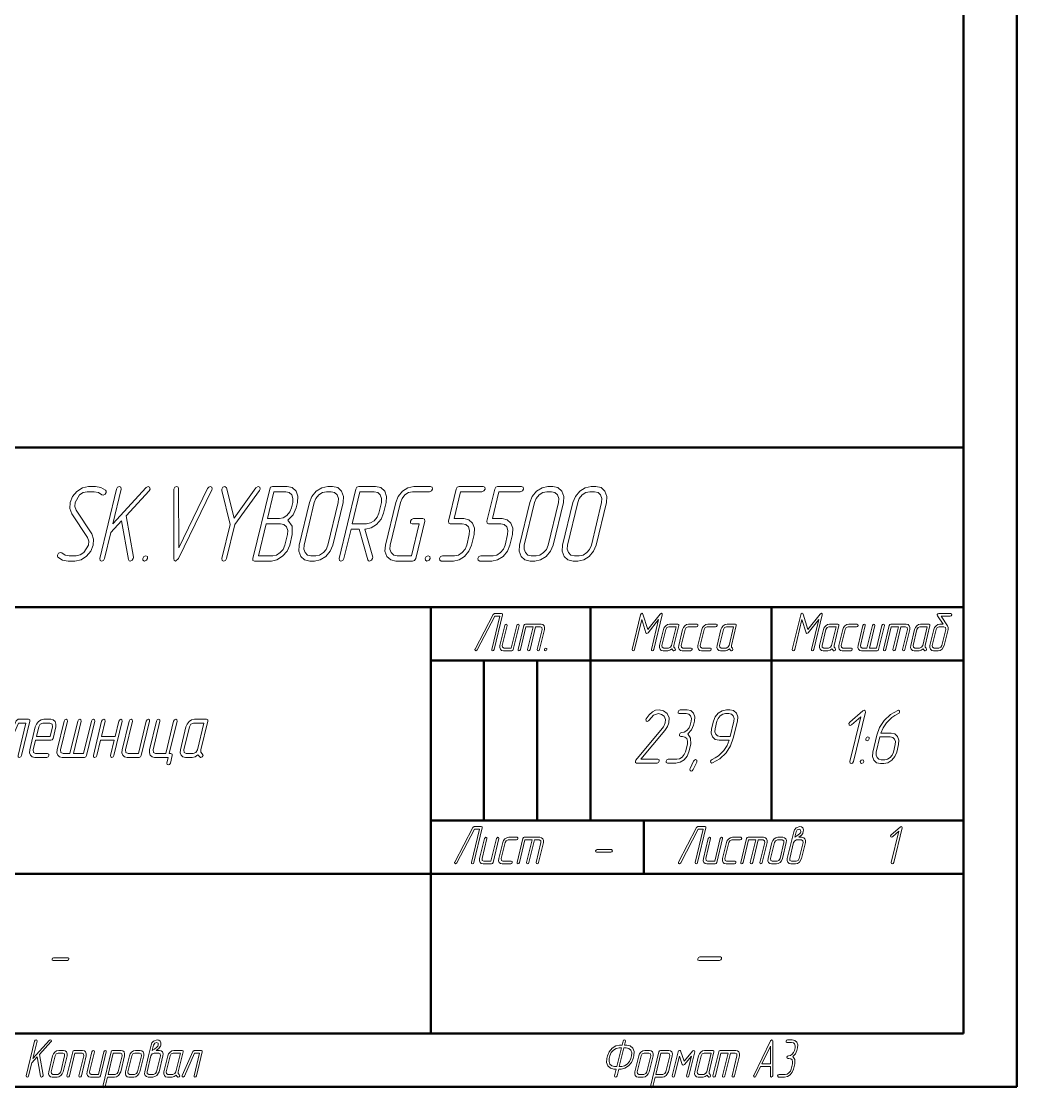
# Model space of a CAD drawing. Extents: x 0 to 420, y 0 to 297.
# Drawn here: x 326.6 to 420, y -0.1 to 100 of the extents above; entities that cross this region are included whole.
import ezdxf

# ---------------------------------------------------------------- set-up
doc = ezdxf.new("R2010")
doc.units = 0

msp = doc.modelspace()

# ---------------------------------------------------------------- linework, layer by layer
at = {"color": 7, "lineweight": 50}
for p, q in [((420, 0), (420, 297)), ((415, 5), (415, 292)), ((230, 60), (415, 60)), ((415, 60), (415, 5)), ((295, 45), (415, 45)), ((365, 5), (365, 45)), ((380, 25), (380, 45)), ((397, 25), (397, 45)), ((365, 40), (415, 40)), ((370, 25), (370, 40)), ((375, 25), (375, 40)), ((365, 25), (415, 25)), ((385, 20), (385, 25)), ((295, 20), (415, 20)), ((20, 5), (415, 5)), ((230, 5), (415, 5)), ((0, 0), (420, 0))]:
    msp.add_line(p, q, dxfattribs=at)
at = {"color": 7, "lineweight": 13}
for points in [[(334.488159, 55.97953), (334.055267, 56.245613), (333.548676, 56.337719), (332.885529, 56.337719), (332.305267, 56.214912), (331.78949, 55.866959), (331.393433, 55.385963), (331.172363, 54.833332), (331.126312, 54.27047), (331.310516, 53.77924), (332.793427, 51.548244), (332.903961, 51.210526), (332.876312, 50.842106), (332.452637, 50.135963), (332.093414, 49.91082), (331.734222, 49.83918), (331.080261, 49.83918), (330.69342, 49.900585), (330.371063, 50.105263), (330.251312, 50.146198), (330.076324, 50.064327), (329.96579, 49.89035), (329.96579, 49.777779), (330.021057, 49.695908), (330.435516, 49.41959), (330.960541, 49.337719), (331.614471, 49.337719), (332.185516, 49.450291), (332.710541, 49.798244), (333.097382, 50.269005), (333.327637, 50.831871), (333.364471, 51.394737), (333.189484, 51.896198), (331.71579, 54.127193), (331.596069, 54.454678), (331.623688, 54.833332), (332.047363, 55.539474), (332.378937, 55.754387), (332.765778, 55.836258), (333.428955, 55.836258), (333.815796, 55.764618), (334.138153, 55.55994), (334.257904, 55.519005), (334.432892, 55.600876), (334.552643, 55.774853), (334.543427, 55.897659)], [(334.976318, 52.00877), (335.989471, 53.124268), (336.643433, 49.480995), (336.6987, 49.36842), (336.799988, 49.337719), (336.975006, 49.409355), (337.085541, 49.573097), (337.094727, 49.624268), (337.094727, 49.695908), (336.403961, 53.574562), (338.577637, 55.938595), (338.669739, 56.081871), (338.623688, 56.266083), (338.485535, 56.337719), (338.292114, 56.235378), (335.178955, 52.837719), (335.961853, 56.081871), (335.924988, 56.266083), (335.786835, 56.337719), (335.611847, 56.266083), (335.510529, 56.081871), (333.935516, 49.583332), (333.963165, 49.399124), (334.101318, 49.337719), (334.285522, 49.399124), (334.386841, 49.583332)], [(344.463165, 56.010235), (344.481567, 56.081871), (344.453949, 56.255848), (344.315796, 56.327484), (344.168427, 56.276314), (344.057892, 56.143276), (341.359222, 50.586258), (341.34079, 56.143276), (341.285522, 56.276314), (341.174988, 56.327484), (340.990784, 56.255848), (340.889465, 56.081871), (340.88028, 56.010235), (340.898682, 49.562866), (340.935516, 49.388889), (341.055267, 49.337719), (341.331573, 49.562866)], [(346.167114, 52.766083), (345.393433, 49.583332), (345.430267, 49.399124), (345.56842, 49.337719), (345.743408, 49.399124), (345.844727, 49.583332), (346.618408, 52.766083), (348.930267, 55.959064), (348.994751, 56.092106), (348.967102, 56.266083), (348.819733, 56.337719), (348.598694, 56.204678), (346.544739, 53.369881), (345.844727, 56.204678), (345.688171, 56.337719), (345.494751, 56.266083), (345.393433, 56.092106), (345.384216, 55.959064)], [(348.478943, 49.337719), (350.053955, 49.337719), (350.569733, 49.450291), (351.094727, 49.78801), (351.527618, 50.269005), (351.76709, 50.831871), (352.006592, 51.834793), (351.997375, 52.622807), (351.601318, 53.165203), (352.098694, 53.687134), (352.384216, 54.331871), (352.503937, 54.833332), (352.540802, 55.416668), (352.365784, 55.897659), (351.997375, 56.225147), (351.518433, 56.337719), (350.16449, 56.337719), (349.980255, 56.266083), (349.888153, 56.081871), (348.313171, 49.583332), (348.322357, 49.399124)], [(355.810516, 50.831871), (356.777618, 54.833332), (356.814484, 55.406433), (356.639465, 55.897659), (356.271057, 56.225147), (355.782898, 56.337719), (355.331573, 56.337719), (354.778961, 56.214912), (354.263153, 55.887428), (353.85791, 55.396198), (353.627625, 54.833332), (352.660522, 50.831871), (352.614471, 50.25877), (352.807892, 49.777779), (353.157898, 49.44006), (353.646057, 49.337719), (354.097382, 49.337719), (354.640778, 49.44006), (355.165802, 49.777779), (355.571045, 50.25877)], [(358.813171, 52.336258), (358.868408, 52.336258), (359.411835, 52.44883), (359.927643, 52.776314), (360.342102, 53.257309), (360.581573, 53.83041), (360.821045, 54.833332), (360.85791, 55.406433), (360.682892, 55.897659), (360.314484, 56.225147), (359.826324, 56.337719), (358.251312, 56.337719), (358.067108, 56.266083), (357.975006, 56.081871), (356.399994, 49.583332), (356.427643, 49.399124), (356.565796, 49.337719), (356.75, 49.399124), (356.851318, 49.583332), (357.523682, 52.336258), (358.297363, 52.336258), (359.10791, 49.460526), (359.163147, 49.358189), (359.264465, 49.337719), (359.439484, 49.409355), (359.549988, 49.583332), (359.559204, 49.716373)], [(363.593414, 49.583332), (364.440796, 53.083332), (364.422363, 53.267544), (364.274994, 53.328949), (363.381592, 53.328949), (363.188171, 53.247074), (363.096069, 53.083332), (363.105255, 52.899124), (363.252625, 52.827484), (363.924988, 52.827484), (363.206573, 49.83918), (361.852631, 49.83918), (361.530273, 49.900585), (361.299988, 50.125732), (361.171051, 50.442982), (361.198669, 50.831871), (362.165802, 54.833332), (362.313171, 55.211987), (362.589478, 55.539474), (362.930267, 55.754387), (363.298676, 55.836258), (364.873688, 55.836258), (365.067108, 55.918129), (365.168427, 56.081871), (365.140778, 56.255848), (364.993408, 56.337719), (363.418427, 56.337719), (362.865784, 56.214912), (362.350006, 55.887428), (361.944733, 55.396198), (361.714478, 54.833332), (360.747375, 50.831871), (360.701324, 50.25877), (360.894745, 49.777779), (361.244751, 49.44006), (361.73291, 49.337719), (363.307892, 49.337719), (363.492096, 49.399124)], [(368.834198, 50.831871), (369.073669, 51.834793), (369.110535, 52.407894), (368.935516, 52.888889), (368.576324, 53.216373), (368.097382, 53.328949), (367.194733, 53.328949), (367.793427, 55.836258), (369.810516, 55.836258), (370.003937, 55.918129), (370.105255, 56.081871), (370.077637, 56.255848), (369.930267, 56.337719), (367.682892, 56.337719), (367.498688, 56.266083), (367.406586, 56.081871), (366.678955, 53.083332), (366.688171, 52.888889), (366.83551, 52.827484), (367.968414, 52.827484), (368.290802, 52.755848), (368.53949, 52.540936), (368.649994, 52.213451), (368.622375, 51.834793), (368.382904, 50.831871), (368.226318, 50.442982), (367.959198, 50.125732), (367.609222, 49.900585), (367.25, 49.83918), (366.117096, 49.83918), (365.932892, 49.757309), (365.831573, 49.583332), (365.850006, 49.409355), (365.997375, 49.337719), (367.130249, 49.337719), (367.66449, 49.44006), (368.189484, 49.777779), (368.594727, 50.25877)], [(372.435516, 50.831871), (372.674988, 51.834793), (372.711853, 52.407894), (372.536835, 52.888889), (372.177643, 53.216373), (371.698669, 53.328949), (370.796051, 53.328949), (371.394745, 55.836258), (373.411835, 55.836258), (373.605255, 55.918129), (373.706573, 56.081871), (373.678955, 56.255848), (373.531586, 56.337719), (371.28421, 56.337719), (371.100006, 56.266083), (371.007904, 56.081871), (370.280273, 53.083332), (370.28949, 52.888889), (370.436829, 52.827484), (371.569733, 52.827484), (371.89209, 52.755848), (372.140778, 52.540936), (372.251312, 52.213451), (372.223694, 51.834793), (371.984222, 50.831871), (371.827637, 50.442982), (371.560516, 50.125732), (371.21051, 49.900585), (370.851318, 49.83918), (369.718414, 49.83918), (369.53421, 49.757309), (369.432892, 49.583332), (369.451324, 49.409355), (369.598694, 49.337719), (370.731567, 49.337719), (371.265778, 49.44006), (371.790802, 49.777779), (372.196045, 50.25877)], [(376.488159, 50.831871), (377.455261, 54.833332), (377.492096, 55.406433), (377.317108, 55.897659), (376.948669, 56.225147), (376.46051, 56.337719), (376.009216, 56.337719), (375.456573, 56.214912), (374.940796, 55.887428), (374.535522, 55.396198), (374.305267, 54.833332), (373.338165, 50.831871), (373.292114, 50.25877), (373.485535, 49.777779), (373.83551, 49.44006), (374.323669, 49.337719), (374.774994, 49.337719), (375.31842, 49.44006), (375.843414, 49.777779), (376.248688, 50.25877)], [(380.531586, 50.831871), (381.498688, 54.833332), (381.535522, 55.406433), (381.360535, 55.897659), (380.992096, 56.225147), (380.503937, 56.337719), (380.052643, 56.337719), (379.5, 56.214912), (378.984222, 55.887428), (378.578949, 55.396198), (378.348694, 54.833332), (377.381592, 50.831871), (377.33551, 50.25877), (377.528931, 49.777779), (377.878937, 49.44006), (378.367096, 49.337719), (378.81842, 49.337719), (379.361847, 49.44006), (379.886841, 49.777779), (380.292114, 50.25877)], [(349.676331, 53.328949), (350.274994, 55.836258), (351.398682, 55.836258), (351.721069, 55.754387), (351.960541, 55.539474), (352.071045, 55.211987), (352.052643, 54.833332), (351.932892, 54.331871), (351.76709, 53.942982), (351.5, 53.625732), (351.149994, 53.400585), (350.799988, 53.328949)], [(355.359222, 50.831871), (355.19342, 50.432747), (354.926331, 50.125732), (354.576324, 49.900585), (354.217102, 49.83918), (353.765778, 49.83918), (353.44342, 49.900585), (353.213165, 50.125732), (353.084198, 50.442982), (353.111847, 50.831871), (354.078949, 54.833332), (354.226318, 55.211987), (354.502625, 55.539474), (354.843414, 55.754387), (355.211853, 55.836258), (355.663147, 55.836258), (355.985535, 55.754387), (356.225006, 55.539474), (356.344727, 55.211987), (356.326324, 54.833332)], [(357.643433, 52.837719), (358.361847, 55.836258), (359.706573, 55.836258), (360.028961, 55.754387), (360.268433, 55.539474), (360.388153, 55.211987), (360.369751, 54.833332), (360.130249, 53.83041), (359.964478, 53.441521), (359.688171, 53.124268), (359.347382, 52.909355), (358.988159, 52.837719)], [(376.036835, 50.831871), (375.871063, 50.432747), (375.603943, 50.125732), (375.253937, 49.900585), (374.894745, 49.83918), (374.44342, 49.83918), (374.121063, 49.900585), (373.890778, 50.125732), (373.761841, 50.442982), (373.789459, 50.831871), (374.756592, 54.833332), (374.903931, 55.211987), (375.180267, 55.539474), (375.521057, 55.754387), (375.889465, 55.836258), (376.34079, 55.836258), (376.663147, 55.754387), (376.902618, 55.539474), (377.022369, 55.211987), (377.003937, 54.833332)], [(380.080261, 50.831871), (379.91449, 50.432747), (379.647369, 50.125732), (379.297363, 49.900585), (378.938171, 49.83918), (378.486847, 49.83918), (378.16449, 49.900585), (377.934204, 50.125732), (377.805267, 50.442982), (377.832886, 50.831871), (378.799988, 54.833332), (378.947357, 55.211987), (379.223694, 55.539474), (379.564484, 55.754387), (379.932892, 55.836258), (380.384216, 55.836258), (380.706573, 55.754387), (380.946045, 55.539474), (381.065796, 55.211987), (381.047363, 54.833332)], [(348.828949, 49.83918), (349.547363, 52.827484), (350.89209, 52.827484), (351.214478, 52.755848), (351.463165, 52.540936), (351.582886, 52.213451), (351.555267, 51.834793), (351.315796, 50.831871), (351.149994, 50.432747), (350.882904, 50.125732), (350.532898, 49.900585), (350.173676, 49.83918)], [(338.264465, 49.83918), (338.080261, 49.757309), (337.978943, 49.583332), (337.997375, 49.409355), (338.144745, 49.337719), (338.338165, 49.41959), (338.430267, 49.583332), (338.411835, 49.767544)], [(364.772369, 49.83918), (364.588165, 49.757309), (364.486847, 49.583332), (364.505249, 49.409355), (364.652618, 49.337719), (364.846069, 49.41959), (364.938171, 49.583332), (364.919739, 49.767544)], [(370.952637, 41.041668), (371.740143, 44.290939), (371.730927, 44.383041), (371.657227, 44.418861), (370.984863, 44.418861), (370.860535, 44.331875), (369.174988, 41.082603), (369.151978, 41.036552), (369.17041, 40.949562), (369.24408, 40.918861), (369.373016, 41.005848), (371.007904, 44.168129), (371.486847, 44.168129), (370.731567, 41.041668), (370.745392, 40.949562), (370.814484, 40.918861), (370.906586, 40.949562)], [(385.937164, 41.041668), (386.72467, 44.290939), (386.720062, 44.398392), (386.655579, 44.439331), (386.53125, 44.357456), (385.375336, 42.909359), (384.924011, 44.357456), (384.887177, 44.418861), (384.836517, 44.439331), (384.753632, 44.398392), (384.702972, 44.290939), (383.915466, 41.041668), (383.929291, 40.949562), (383.998352, 40.918861), (384.090454, 40.949562), (384.141113, 41.041668), (384.818085, 43.84576), (385.204926, 42.602341), (385.283234, 42.525585), (385.398346, 42.602341), (386.393097, 43.85088), (385.711517, 41.041668), (385.729919, 40.949562), (385.799011, 40.918861), (385.886505, 40.949562)], [(400.964142, 41.041668), (401.751648, 44.290939), (401.74704, 44.398392), (401.682556, 44.439331), (401.558228, 44.357456), (400.402313, 42.909359), (399.950989, 44.357456), (399.914154, 44.418861), (399.863495, 44.439331), (399.780609, 44.398392), (399.72995, 44.290939), (398.942444, 41.041668), (398.956268, 40.949562), (399.02533, 40.918861), (399.117432, 40.949562), (399.168091, 41.041668), (399.845062, 43.84576), (400.231903, 42.602341), (400.310211, 42.525585), (400.425323, 42.602341), (401.420074, 43.85088), (400.738495, 41.041668), (400.756897, 40.949562), (400.825989, 40.918861), (400.913483, 40.949562)], [(413.518097, 43.272663), (412.905609, 44.168129), (413.75296, 44.168129), (413.84967, 44.209064), (413.90033, 44.290939), (413.886505, 44.377926), (413.812836, 44.418861), (412.689148, 44.418861), (412.592438, 44.388161), (412.53717, 44.311405), (412.53717, 44.255119), (412.560211, 44.203949), (413.094421, 43.415939), (412.790466, 43.415939), (412.601654, 43.380119), (412.431244, 43.272663), (412.293091, 43.108921), (412.219421, 42.919594), (411.855591, 41.420322), (411.841766, 41.22588), (411.90625, 41.067253), (412.021393, 40.954681), (412.187164, 40.918861), (412.633881, 40.918861), (412.818085, 40.954681), (412.993103, 41.067253), (413.204926, 41.420322), (413.568756, 42.919594), (413.577972, 43.103802), (413.522705, 43.262428), (413.518097, 43.267548)], [(372.753296, 41.041668), (373.296722, 43.293129), (373.282898, 43.385235), (373.213806, 43.415939), (373.13092, 43.380119), (373.071045, 43.293129), (372.559875, 41.169594), (371.882904, 41.169594), (371.744751, 41.24123), (371.72171, 41.420322), (372.173035, 43.293129), (372.15921, 43.385235), (372.090118, 43.415939), (372.002625, 43.380119), (371.947357, 43.293129), (371.496063, 41.420322), (371.482239, 41.22076), (371.542114, 41.062138), (371.657227, 40.949562), (371.823029, 40.918861), (372.610535, 40.918861), (372.702637, 40.949562)], [(374.618408, 43.165207), (374.102631, 41.041668), (374.116455, 40.949562), (374.190125, 40.918861), (374.277618, 40.949562), (374.328278, 41.041668), (374.844086, 43.165207), (375.29541, 43.165207), (375.433563, 43.093571), (375.456573, 42.919594), (375.000671, 41.041668), (375.019073, 40.949562), (375.088165, 40.918861), (375.175659, 40.949562), (375.226318, 41.041668), (375.682251, 42.919594), (375.691437, 43.108921), (375.636169, 43.272663), (375.516449, 43.380119), (375.355255, 43.415939), (373.890778, 43.415939), (373.798676, 43.385235), (373.748016, 43.293129), (373.20459, 41.041668), (373.218414, 40.949562), (373.287506, 40.918861), (373.379608, 40.949562), (373.430267, 41.041668), (373.946045, 43.165207)], [(387.922028, 41.159359), (387.834534, 41.261696), (387.829926, 41.420322), (388.28125, 43.293129), (388.276642, 43.385235), (388.198364, 43.415939), (387.410858, 43.415939), (387.222046, 43.380119), (387.056244, 43.267548), (386.918091, 43.103802), (386.844421, 42.919594), (386.480591, 41.420322), (386.466766, 41.22076), (386.526642, 41.062138), (386.641785, 40.949562), (386.807556, 40.918861), (387.258881, 40.918861), (387.452301, 40.959797), (387.636505, 41.087723), (387.705597, 40.990498), (387.793091, 40.918861), (387.834534, 40.913746), (387.922028, 40.949562), (387.972687, 41.041668)], [(387.604279, 41.420322), (387.498352, 41.24123), (387.318756, 41.169594), (386.867432, 41.169594), (386.729279, 41.24123), (386.706238, 41.420322), (387.070068, 42.919594), (387.175995, 43.093571), (387.350983, 43.165207), (388.027954, 43.165207)], [(389.395721, 40.918861), (389.492432, 40.959797), (389.538483, 41.041668), (389.529266, 41.133774), (389.455597, 41.169594), (388.668091, 41.169594), (388.529938, 41.24123), (388.506897, 41.420322), (388.870728, 42.919594), (388.976654, 43.093571), (389.151642, 43.165207), (389.939148, 43.165207), (390.035858, 43.206142), (390.081909, 43.293129), (390.072693, 43.380119), (389.999023, 43.415939), (389.211517, 43.415939), (389.022705, 43.380119), (388.856903, 43.267548), (388.71875, 43.103802), (388.64505, 42.919594), (388.28125, 41.420322), (388.267426, 41.22076), (388.327301, 41.062138), (388.442444, 40.949562), (388.608215, 40.918861)], [(391.196381, 40.918861), (391.293091, 40.959797), (391.339142, 41.041668), (391.329926, 41.133774), (391.256256, 41.169594), (390.46875, 41.169594), (390.330597, 41.24123), (390.307556, 41.420322), (390.671387, 42.919594), (390.777313, 43.093571), (390.952301, 43.165207), (391.739807, 43.165207), (391.836517, 43.206142), (391.882568, 43.293129), (391.873352, 43.380119), (391.799683, 43.415939), (391.012177, 43.415939), (390.823364, 43.380119), (390.657562, 43.267548), (390.519409, 43.103802), (390.445709, 42.919594), (390.081909, 41.420322), (390.068085, 41.22076), (390.12796, 41.062138), (390.243103, 40.949562), (390.408875, 40.918861)], [(393.324005, 41.159359), (393.236511, 41.261696), (393.231903, 41.420322), (393.683228, 43.293129), (393.678619, 43.385235), (393.600342, 43.415939), (392.812836, 43.415939), (392.624023, 43.380119), (392.458221, 43.267548), (392.320068, 43.103802), (392.246368, 42.919594), (391.882568, 41.420322), (391.868744, 41.22076), (391.928619, 41.062138), (392.043762, 40.949562), (392.209534, 40.918861), (392.660858, 40.918861), (392.854279, 40.959797), (393.038483, 41.087723), (393.107574, 40.990498), (393.195068, 40.918861), (393.236511, 40.913746), (393.324005, 40.949562), (393.374664, 41.041668)], [(393.006256, 41.420322), (392.90033, 41.24123), (392.720734, 41.169594), (392.269409, 41.169594), (392.131256, 41.24123), (392.108215, 41.420322), (392.472046, 42.919594), (392.577972, 43.093571), (392.75296, 43.165207), (393.429932, 43.165207)], [(402.949005, 41.159359), (402.861511, 41.261696), (402.856903, 41.420322), (403.308228, 43.293129), (403.303619, 43.385235), (403.225342, 43.415939), (402.437836, 43.415939), (402.249023, 43.380119), (402.083221, 43.267548), (401.945068, 43.103802), (401.871399, 42.919594), (401.507568, 41.420322), (401.493744, 41.22076), (401.553619, 41.062138), (401.668762, 40.949562), (401.834534, 40.918861), (402.285858, 40.918861), (402.479279, 40.959797), (402.663483, 41.087723), (402.732574, 40.990498), (402.820068, 40.918861), (402.861511, 40.913746), (402.949005, 40.949562), (402.999664, 41.041668)], [(402.631256, 41.420322), (402.52533, 41.24123), (402.345734, 41.169594), (401.894409, 41.169594), (401.756256, 41.24123), (401.733215, 41.420322), (402.097046, 42.919594), (402.202972, 43.093571), (402.37796, 43.165207), (403.054932, 43.165207)], [(404.422699, 40.918861), (404.519409, 40.959797), (404.56546, 41.041668), (404.556244, 41.133774), (404.482574, 41.169594), (403.695068, 41.169594), (403.556915, 41.24123), (403.533875, 41.420322), (403.897705, 42.919594), (404.003632, 43.093571), (404.178619, 43.165207), (404.966125, 43.165207), (405.062836, 43.206142), (405.108887, 43.293129), (405.09967, 43.380119), (405.026001, 43.415939), (404.238495, 43.415939), (404.049683, 43.380119), (403.883881, 43.267548), (403.745728, 43.103802), (403.672028, 42.919594), (403.308228, 41.420322), (403.294403, 41.22076), (403.354279, 41.062138), (403.469421, 40.949562), (403.635193, 40.918861)], [(406.172699, 41.169594), (406.683899, 43.293129), (406.670074, 43.385235), (406.605591, 43.415939), (406.518097, 43.380119), (406.458221, 43.293129), (405.947052, 41.169594), (405.495728, 41.169594), (405.357574, 41.24123), (405.334534, 41.420322), (405.785858, 43.293129), (405.772034, 43.385235), (405.702972, 43.415939), (405.615479, 43.380119), (405.560211, 43.293129), (405.108887, 41.420322), (405.095062, 41.22076), (405.154938, 41.062138), (405.270081, 40.949562), (405.435852, 40.918861), (406.90033, 40.918861), (406.987823, 40.949562), (407.038483, 41.041668), (407.581909, 43.293129), (407.568085, 43.385235), (407.503632, 43.415939), (407.416107, 43.380119), (407.356262, 43.293129), (406.845062, 41.169594)], [(408.903625, 43.165207), (408.387817, 41.041668), (408.401642, 40.949562), (408.475342, 40.918861), (408.562836, 40.949562), (408.613495, 41.041668), (409.129272, 43.165207), (409.580597, 43.165207), (409.71875, 43.093571), (409.741791, 42.919594), (409.285858, 41.041668), (409.304291, 40.949562), (409.373352, 40.918861), (409.460846, 40.949562), (409.511505, 41.041668), (409.967438, 42.919594), (409.976654, 43.108921), (409.921387, 43.272663), (409.801636, 43.380119), (409.640472, 43.415939), (408.175995, 43.415939), (408.083893, 43.385235), (408.033234, 43.293129), (407.489807, 41.041668), (407.503632, 40.949562), (407.572693, 40.918861), (407.664795, 40.949562), (407.715454, 41.041668), (408.231262, 43.165207)], [(411.496399, 41.159359), (411.408875, 41.261696), (411.404266, 41.420322), (411.855591, 43.293129), (411.850983, 43.385235), (411.772705, 43.415939), (410.985199, 43.415939), (410.796387, 43.380119), (410.630585, 43.267548), (410.492432, 43.103802), (410.418762, 42.919594), (410.054932, 41.420322), (410.041107, 41.22076), (410.100983, 41.062138), (410.216125, 40.949562), (410.381897, 40.918861), (410.833221, 40.918861), (411.026642, 40.959797), (411.210846, 41.087723), (411.279938, 40.990498), (411.367432, 40.918861), (411.408875, 40.913746), (411.496399, 40.949562), (411.547028, 41.041668)], [(411.178619, 41.420322), (411.072693, 41.24123), (410.893097, 41.169594), (410.441772, 41.169594), (410.303619, 41.24123), (410.280609, 41.420322), (410.644409, 42.919594), (410.750336, 43.093571), (410.925323, 43.165207), (411.602295, 43.165207)], [(412.979279, 41.420322), (412.873352, 41.24123), (412.693756, 41.169594), (412.24704, 41.169594), (412.104279, 41.24123), (412.081238, 41.420322), (412.445068, 42.919594), (412.550995, 43.093571), (412.730591, 43.165207), (413.177307, 43.165207), (413.320068, 43.093571), (413.343109, 42.919594)], [(375.820404, 41.169594), (375.728302, 41.128658), (375.677643, 41.041668), (375.686829, 40.954681), (375.760529, 40.918861), (375.857239, 40.959797), (375.90329, 41.041668), (375.894073, 41.133774)], [(386.247711, 30.382269), (386.385864, 30.440748), (386.45166, 30.557707), (386.438507, 30.689287), (386.333252, 30.740456), (384.714813, 30.740456), (386.964813, 33.430515), (387.214813, 33.803322), (387.352997, 34.154198), (387.372711, 34.629345), (387.181946, 35.031391), (386.852997, 35.294548), (386.445099, 35.382271), (386.11615, 35.3311), (385.813507, 35.184898), (385.497711, 34.914433), (385.234558, 34.534317), (385.208252, 34.468525), (385.227997, 34.344257), (385.333252, 34.293087), (385.431946, 34.329636), (385.504303, 34.410046), (385.912201, 34.877884), (386.372711, 35.016773), (386.675354, 34.950981), (386.905609, 34.768234), (387.030609, 34.483147), (387.017456, 34.154198), (386.918762, 33.891041), (386.839813, 33.766773), (386.74115, 33.627884), (384.260864, 30.660048), (384.214813, 30.572327), (384.227997, 30.440748), (384.32666, 30.382269)], [(389.122711, 33.116188), (389.477997, 33.488995), (389.681946, 33.94952), (389.767456, 34.307709), (389.793762, 34.717064), (389.675354, 35.06794), (389.418762, 35.301861), (389.063507, 35.382271), (388.418762, 35.382271), (388.287201, 35.323792), (388.221405, 35.19952), (388.227997, 35.075253), (388.333252, 35.024082), (388.977997, 35.024082), (389.214813, 34.965603), (389.379303, 34.812096), (389.464813, 34.578175), (389.45166, 34.307709), (389.36615, 33.94952), (389.247711, 33.671741), (389.050354, 33.445133), (388.806946, 33.284317), (388.550354, 33.240456), (388.418762, 33.181976), (388.339813, 33.057709), (388.359558, 32.933437), (388.464813, 32.882271), (388.622711, 32.882271), (388.859558, 32.823788), (389.030609, 32.67028), (389.109558, 32.436363), (389.089813, 32.165894), (388.918762, 31.44952), (388.806946, 31.171743), (388.61615, 30.945135), (388.36615, 30.784315), (388.102997, 30.740456), (387.300354, 30.740456), (387.168762, 30.681976), (387.096405, 30.557707), (387.109558, 30.433439), (387.214813, 30.382269), (388.017456, 30.382269), (388.405609, 30.455368), (388.780609, 30.696596), (389.070099, 31.040163), (389.24115, 31.44952), (389.412201, 32.165894), (389.399048, 32.72876)], [(393.405609, 32.721451), (393.787201, 34.307709), (393.813507, 34.724373), (393.688507, 35.06794), (393.425354, 35.301861), (393.07666, 35.382271), (392.754303, 35.382271), (392.359558, 35.294548), (391.99115, 35.060631), (391.70166, 34.709755), (391.537201, 34.307709), (391.36615, 33.591331), (391.333252, 33.174667), (391.458252, 32.8311), (391.714813, 32.597183), (392.070099, 32.524082), (393.030609, 32.524082), (392.820099, 32.027004), (392.504303, 31.54455), (392.004303, 31.054783), (391.714813, 30.864725), (391.418762, 30.725836), (391.320099, 30.660048), (391.274048, 30.565018), (391.287201, 30.433439), (391.379303, 30.382269), (391.45166, 30.38958), (392.135864, 30.777006), (392.727997, 31.35449), (393.142456, 32.005077)], [(393.122711, 32.882271), (392.155609, 32.882271), (391.925354, 32.926128), (391.754303, 33.086948), (391.662201, 33.313557), (391.688507, 33.591331), (391.859558, 34.307709), (391.971405, 34.578175), (392.162201, 34.812096), (392.405609, 34.965603), (392.668762, 35.024082), (392.99115, 35.024082), (393.227997, 34.965603), (393.399048, 34.812096), (393.477997, 34.578175), (393.464813, 34.307709)], [(404.676788, 30.514788), (405.801788, 35.156601), (405.782043, 35.288181), (405.676788, 35.332039), (405.55835, 35.280869), (404.341248, 34.213619), (404.255737, 34.089348), (404.282043, 33.96508), (404.380737, 33.906601), (404.505737, 33.96508), (405.374146, 34.732624), (404.354401, 30.514788), (404.380737, 30.383209), (404.479401, 30.33935), (404.604401, 30.383209)], [(406.887299, 33.000168), (406.499146, 31.406601), (406.466248, 30.997244), (406.604401, 30.653677), (406.854401, 30.412449), (407.203094, 30.33935), (407.525452, 30.33935), (407.913635, 30.412449), (408.288635, 30.653677), (408.578094, 30.997244), (408.749146, 31.406601), (408.920197, 32.122974), (408.946503, 32.532333), (408.821503, 32.883209), (408.564941, 33.117126), (408.216248, 33.197536), (407.262299, 33.197536), (407.466248, 33.687302), (407.782043, 34.169758), (408.282043, 34.659527), (408.564941, 34.849583), (408.860992, 34.988472), (408.966248, 35.061573), (409.012299, 35.156601), (408.992584, 35.280869), (408.900452, 35.339348), (408.834686, 35.32473), (408.14389, 34.937302), (407.551788, 34.359818), (407.137299, 33.709232)], [(326.592499, 31.09263), (327.368805, 34.309006), (327.362244, 34.440582), (327.250397, 34.484444), (326.289856, 34.484444), (326.099091, 34.345554), (324.67804, 31.13649), (324.664856, 31.09263), (324.684601, 30.968363), (324.789856, 30.917192), (324.974091, 31.056082), (326.329346, 34.126255), (327.006989, 34.126255), (326.270142, 31.09263), (326.289856, 30.961052), (326.38855, 30.917192), (326.520142, 30.961052)], [(327.908295, 32.525379), (329.349091, 32.525379), (329.480652, 32.569241), (329.55304, 32.700817), (329.816193, 33.775379), (329.829346, 34.045849), (329.743805, 34.279766), (329.572754, 34.433273), (329.342499, 34.484444), (328.697754, 34.484444), (328.42804, 34.433273), (328.191193, 34.272457), (327.993805, 34.038536), (327.88855, 33.775379), (327.368805, 31.633566), (327.349091, 31.348478), (327.434601, 31.12187), (327.599091, 30.961052), (327.835938, 30.917192), (328.960938, 30.917192), (329.099091, 30.975672), (329.164856, 31.09263), (329.151703, 31.224211), (329.046448, 31.275379), (327.921448, 31.275379), (327.724091, 31.377718), (327.691193, 31.633566)], [(327.993805, 32.883568), (328.210938, 33.775379), (328.362244, 34.023918), (328.612244, 34.126255), (329.256989, 34.126255), (329.460938, 34.023918), (329.493805, 33.775379), (329.276703, 32.883568)], [(331.460938, 31.275379), (332.191193, 34.309006), (332.171448, 34.440582), (332.079346, 34.484444), (331.954346, 34.433273), (331.868805, 34.309006), (331.13855, 31.275379), (330.493805, 31.275379), (330.296448, 31.377718), (330.26355, 31.633566), (330.908295, 34.309006), (330.88855, 34.440582), (330.789856, 34.484444), (330.664856, 34.433273), (330.585938, 34.309006), (329.941193, 31.633566), (329.921448, 31.348478), (330.006989, 31.12187), (330.171448, 30.961052), (330.408295, 30.917192), (332.500397, 30.917192), (332.625397, 30.961052), (332.697754, 31.09263), (333.474091, 34.309006), (333.454346, 34.440582), (333.362244, 34.484444), (333.237244, 34.433273), (333.151703, 34.309006), (332.421448, 31.275379)], [(335.381989, 32.883568), (334.099091, 32.883568), (334.441193, 34.309006), (334.421448, 34.440582), (334.322754, 34.484444), (334.197754, 34.433273), (334.118805, 34.309006), (333.342499, 31.09263), (333.362244, 30.961052), (333.460938, 30.917192), (333.592499, 30.961052), (333.664856, 31.09263), (334.01355, 32.525379), (335.296448, 32.525379), (334.947754, 31.09263), (334.967499, 30.961052), (335.066193, 30.917192), (335.197754, 30.961052), (335.270142, 31.09263), (336.046448, 34.309006), (336.026703, 34.440582), (335.92804, 34.484444), (335.809601, 34.433273), (335.724091, 34.309006)], [(337.842499, 31.09263), (338.618805, 34.309006), (338.599091, 34.440582), (338.500397, 34.484444), (338.381989, 34.433273), (338.296448, 34.309006), (337.566193, 31.275379), (336.599091, 31.275379), (336.401703, 31.377718), (336.368805, 31.633566), (337.01355, 34.309006), (336.993805, 34.440582), (336.895142, 34.484444), (336.770142, 34.433273), (336.691193, 34.309006), (336.046448, 31.633566), (336.026703, 31.348478), (336.112244, 31.12187), (336.276703, 30.961052), (336.51355, 30.917192), (337.63855, 30.917192), (337.770142, 30.961052)], [(340.13855, 31.26807), (339.171448, 31.26807), (338.974091, 31.377718), (338.941193, 31.626257), (339.585938, 34.309006), (339.566193, 34.440582), (339.467499, 34.484444), (339.342499, 34.433273), (339.26355, 34.309006), (338.618805, 31.626257), (338.599091, 31.348478), (338.684601, 31.12187), (338.849091, 30.961052), (339.085938, 30.917192), (340.375397, 30.917192), (340.243805, 30.383566), (340.26355, 30.244678), (340.368805, 30.200819), (340.493805, 30.251987), (340.566193, 30.383566), (340.737244, 31.09263), (340.730652, 31.224211), (340.625397, 31.26807), (340.460938, 31.26807), (341.191193, 34.309006), (341.171448, 34.440582), (341.079346, 34.484444), (340.954346, 34.433273), (340.868805, 34.309006)], [(343.566193, 31.260759), (343.441193, 31.406958), (343.434601, 31.633566), (344.079346, 34.309006), (344.072754, 34.440582), (343.960938, 34.484444), (342.835938, 34.484444), (342.566193, 34.433273), (342.329346, 34.272457), (342.131989, 34.038536), (342.026703, 33.775379), (341.506989, 31.633566), (341.487244, 31.348478), (341.572754, 31.12187), (341.737244, 30.961052), (341.974091, 30.917192), (342.618805, 30.917192), (342.895142, 30.975672), (343.158295, 31.158421), (343.256989, 31.019531), (343.381989, 30.917192), (343.441193, 30.909882), (343.566193, 30.961052), (343.63855, 31.09263)], [(343.112244, 31.633566), (342.960938, 31.377718), (342.704346, 31.275379), (342.059601, 31.275379), (341.862244, 31.377718), (341.829346, 31.633566), (342.349091, 33.775379), (342.500397, 34.023918), (342.750397, 34.126255), (343.717499, 34.126255)], [(406.045197, 32.839348), (405.907043, 32.780869), (405.841248, 32.656601), (405.847839, 32.532333), (405.959686, 32.481163), (406.097839, 32.539642), (406.163635, 32.656601), (406.14389, 32.780869)], [(407.170197, 32.839348), (408.130737, 32.839348), (408.367584, 32.780869), (408.538635, 32.627361), (408.617584, 32.393444), (408.597839, 32.122974), (408.426788, 31.406601), (408.30835, 31.128824), (408.117584, 30.902216), (407.874146, 30.741396), (407.610992, 30.697536), (407.288635, 30.697536), (407.05835, 30.741396), (406.89389, 30.902216), (406.801788, 31.128824), (406.821503, 31.406601)], [(389.99115, 30.535778), (389.964813, 30.652737), (389.859558, 30.703907), (389.754303, 30.667356), (389.675354, 30.565018), (389.339813, 29.855953), (389.320099, 29.804783), (389.346405, 29.687824), (389.445099, 29.629345), (389.550354, 29.665895), (389.635864, 29.775543), (389.964813, 30.477299)], [(405.525452, 30.697536), (405.39389, 30.639057), (405.321503, 30.514788), (405.334686, 30.39052), (405.439941, 30.33935), (405.578094, 30.397829), (405.64389, 30.514788), (405.630737, 30.646368)], [(369.049347, 21.041666), (369.836853, 24.290936), (369.827637, 24.383041), (369.753937, 24.418859), (369.081573, 24.418859), (368.957245, 24.331871), (367.271698, 21.082602), (367.248688, 21.036549), (367.26712, 20.949562), (367.34079, 20.918859), (367.469727, 21.005848), (369.104614, 24.168129), (369.583557, 24.168129), (368.828278, 21.041666), (368.842102, 20.949562), (368.911194, 20.918859), (369.003296, 20.949562)], [(390.049347, 21.041666), (390.836853, 24.290936), (390.827637, 24.383041), (390.753937, 24.418859), (390.081573, 24.418859), (389.957245, 24.331871), (388.271698, 21.082602), (388.248688, 21.036549), (388.26712, 20.949562), (388.34079, 20.918859), (388.469727, 21.005848), (390.104614, 24.168129), (390.583557, 24.168129), (389.828278, 21.041666), (389.842102, 20.949562), (389.911194, 20.918859), (390.003296, 20.949562)], [(399.540802, 23.415936), (399.669739, 23.508041), (399.794067, 23.605263), (399.913818, 23.769005), (399.941437, 23.83041), (399.969086, 23.917397), (399.98291, 24.127193), (399.918427, 24.290936), (399.798676, 24.383041), (399.637512, 24.413742), (399.301331, 24.290936), (399.153961, 24.127193), (399.071045, 23.917397), (398.831573, 22.91959), (398.467773, 21.420322), (398.453949, 21.225878), (398.518433, 21.067251), (398.633545, 20.954678), (398.799347, 20.918859), (399.246063, 20.918859), (399.430267, 20.954678), (399.605255, 21.067251), (399.817108, 21.420322), (400.180908, 22.91959), (400.190125, 23.108917), (400.130249, 23.272661), (400.010529, 23.380117), (399.849335, 23.415936)], [(399.176971, 23.415936), (399.296722, 23.917397), (399.407227, 24.101608), (399.577637, 24.168129), (399.725006, 24.101608), (399.743408, 23.917397), (399.701965, 23.83041), (399.651306, 23.763889), (399.614471, 23.733187), (399.379608, 23.548977)], [(408.459229, 21.041666), (409.246735, 24.290936), (409.23291, 24.383041), (409.159241, 24.413742), (409.076355, 24.377924), (408.224365, 23.630848), (408.16449, 23.543859), (408.182922, 23.456871), (408.252014, 23.415936), (408.339508, 23.456871), (408.947388, 23.994152), (408.233582, 21.041666), (408.252014, 20.949562), (408.321075, 20.918859), (408.408569, 20.949562)], [(370.850006, 21.041666), (371.393433, 23.293129), (371.379608, 23.385235), (371.310516, 23.415936), (371.227631, 23.380117), (371.167755, 23.293129), (370.656586, 21.16959), (369.979614, 21.16959), (369.841461, 21.241228), (369.81842, 21.420322), (370.269745, 23.293129), (370.25592, 23.385235), (370.186829, 23.415936), (370.099335, 23.380117), (370.044067, 23.293129), (369.592773, 21.420322), (369.578949, 21.22076), (369.638824, 21.062134), (369.753937, 20.949562), (369.919739, 20.918859), (370.707245, 20.918859), (370.799347, 20.949562)], [(372.507904, 20.918859), (372.604614, 20.959795), (372.650665, 21.041666), (372.641449, 21.133772), (372.567749, 21.16959), (371.780273, 21.16959), (371.64209, 21.241228), (371.61908, 21.420322), (371.98288, 22.91959), (372.088806, 23.093567), (372.263824, 23.165205), (373.051331, 23.165205), (373.148041, 23.206141), (373.194092, 23.293129), (373.184875, 23.380117), (373.111176, 23.415936), (372.323669, 23.415936), (372.134857, 23.380117), (371.969086, 23.267544), (371.830933, 23.103802), (371.757233, 22.91959), (371.393433, 21.420322), (371.379608, 21.22076), (371.439484, 21.062134), (371.554596, 20.949562), (371.720398, 20.918859)], [(374.515778, 23.165205), (374, 21.041666), (374.013824, 20.949562), (374.087494, 20.918859), (374.174988, 20.949562), (374.225647, 21.041666), (374.741455, 23.165205), (375.192749, 23.165205), (375.330933, 23.093567), (375.353943, 22.91959), (374.898041, 21.041666), (374.916443, 20.949562), (374.985535, 20.918859), (375.073029, 20.949562), (375.123688, 21.041666), (375.57959, 22.91959), (375.588806, 23.108917), (375.533539, 23.272661), (375.413818, 23.380117), (375.252625, 23.415936), (373.788147, 23.415936), (373.696045, 23.385235), (373.645386, 23.293129), (373.101959, 21.041666), (373.115784, 20.949562), (373.184875, 20.918859), (373.276978, 20.949562), (373.327637, 21.041666), (373.843414, 23.165205)], [(391.850006, 21.041666), (392.393433, 23.293129), (392.379608, 23.385235), (392.310516, 23.415936), (392.227631, 23.380117), (392.167755, 23.293129), (391.656586, 21.16959), (390.979614, 21.16959), (390.841461, 21.241228), (390.81842, 21.420322), (391.269745, 23.293129), (391.25592, 23.385235), (391.186829, 23.415936), (391.099335, 23.380117), (391.044067, 23.293129), (390.592773, 21.420322), (390.578949, 21.22076), (390.638824, 21.062134), (390.753937, 20.949562), (390.919739, 20.918859), (391.707245, 20.918859), (391.799347, 20.949562)], [(393.507904, 20.918859), (393.604614, 20.959795), (393.650665, 21.041666), (393.641449, 21.133772), (393.567749, 21.16959), (392.780273, 21.16959), (392.64209, 21.241228), (392.61908, 21.420322), (392.98288, 22.91959), (393.088806, 23.093567), (393.263824, 23.165205), (394.051331, 23.165205), (394.148041, 23.206141), (394.194092, 23.293129), (394.184875, 23.380117), (394.111176, 23.415936), (393.323669, 23.415936), (393.134857, 23.380117), (392.969086, 23.267544), (392.830933, 23.103802), (392.757233, 22.91959), (392.393433, 21.420322), (392.379608, 21.22076), (392.439484, 21.062134), (392.554596, 20.949562), (392.720398, 20.918859)], [(395.515778, 23.165205), (395, 21.041666), (395.013824, 20.949562), (395.087494, 20.918859), (395.174988, 20.949562), (395.225647, 21.041666), (395.741455, 23.165205), (396.192749, 23.165205), (396.330933, 23.093567), (396.353943, 22.91959), (395.898041, 21.041666), (395.916443, 20.949562), (395.985535, 20.918859), (396.073029, 20.949562), (396.123688, 21.041666), (396.57959, 22.91959), (396.588806, 23.108917), (396.533539, 23.272661), (396.413818, 23.380117), (396.252625, 23.415936), (394.788147, 23.415936), (394.696045, 23.385235), (394.645386, 23.293129), (394.101959, 21.041666), (394.115784, 20.949562), (394.184875, 20.918859), (394.276978, 20.949562), (394.327637, 21.041666), (394.843414, 23.165205)], [(398.016449, 21.420322), (398.380249, 22.91959), (398.389465, 23.108917), (398.32959, 23.272661), (398.209869, 23.380117), (398.048676, 23.415936), (397.597382, 23.415936), (397.408539, 23.380117), (397.242767, 23.267544), (397.104614, 23.103802), (397.030914, 22.91959), (396.667114, 21.420322), (396.65329, 21.22076), (396.713165, 21.062134), (396.828278, 20.949562), (396.99408, 20.918859), (397.445404, 20.918859), (397.625, 20.949562), (397.799988, 21.062134), (397.933563, 21.22076)], [(397.790802, 21.420322), (397.684875, 21.241228), (397.505249, 21.16959), (397.053955, 21.16959), (396.915802, 21.241228), (396.892761, 21.420322), (397.256592, 22.91959), (397.362488, 23.093567), (397.537506, 23.165205), (397.988831, 23.165205), (398.131592, 23.093567), (398.154602, 22.91959)], [(399.591461, 21.420322), (399.485535, 21.241228), (399.305908, 21.16959), (398.859222, 21.16959), (398.716461, 21.241228), (398.69342, 21.420322), (399.057251, 22.91959), (399.163147, 23.093567), (399.342773, 23.165205), (399.78949, 23.165205), (399.932251, 23.093567), (399.955261, 22.91959)], [(381.914734, 22.007795), (382.006836, 22.048731), (382.052887, 22.130604), (382.048279, 22.21759), (381.974609, 22.258526), (380.625275, 22.258526), (380.533142, 22.212475), (380.477905, 22.130604), (380.491699, 22.043615), (380.565399, 22.007795)], [(330.901947, 11.864697), (330.994049, 11.905633), (331.0401, 11.987504), (331.035492, 12.074492), (330.961823, 12.115428), (329.612488, 12.115428), (329.520355, 12.069375), (329.465118, 11.987504), (329.478912, 11.900516), (329.552612, 11.864697)], [(392.112061, 11.849415), (392.243652, 11.907895), (392.309448, 12.024854), (392.302856, 12.149123), (392.197601, 12.207603), (390.269958, 12.207603), (390.138367, 12.141813), (390.059448, 12.024854), (390.079163, 11.900585), (390.184448, 11.849415)], [(327.560181, 2.254386), (328.066772, 2.812135), (328.393738, 0.990497), (328.421356, 0.934211), (328.472015, 0.91886), (328.55954, 0.954678), (328.614777, 1.03655), (328.619385, 1.062135), (328.619385, 1.097953), (328.273987, 3.037281), (329.36084, 4.219298), (329.406891, 4.290936), (329.383881, 4.383041), (329.314789, 4.418859), (329.218079, 4.36769), (327.661499, 2.66886), (328.052948, 4.290936), (328.034515, 4.383041), (327.965454, 4.418859), (327.87796, 4.383041), (327.827301, 4.290936), (327.039795, 1.041667), (327.053619, 0.949561), (327.122681, 0.91886), (327.214783, 0.949561), (327.265442, 1.041667)], [(339.229919, 3.415936), (339.358856, 3.508041), (339.483215, 3.605263), (339.602936, 3.769006), (339.630585, 3.83041), (339.658203, 3.917398), (339.672028, 4.127193), (339.607544, 4.290936), (339.487823, 4.383041), (339.32663, 4.413743), (338.990448, 4.290936), (338.843079, 4.127193), (338.760193, 3.917398), (338.520721, 2.919591), (338.156891, 1.420322), (338.143066, 1.225877), (338.20755, 1.067252), (338.322693, 0.954678), (338.488464, 0.91886), (338.935181, 0.91886), (339.119385, 0.954678), (339.294403, 1.067252), (339.506226, 1.420322), (339.870056, 2.919591), (339.879272, 3.108918), (339.819397, 3.272661), (339.699646, 3.380117), (339.538483, 3.415936)], [(338.866089, 3.415936), (338.98584, 3.917398), (339.096375, 4.101608), (339.266754, 4.168129), (339.414124, 4.101608), (339.432556, 3.917398), (339.391113, 3.83041), (339.340454, 3.763889), (339.303589, 3.733187), (339.068726, 3.548977)], [(382.419739, 1.665936), (382.267761, 1.041667), (382.281555, 0.949561), (382.350647, 0.91886), (382.442749, 0.949561), (382.493408, 1.041667), (382.645386, 1.665936), (382.866425, 1.665936), (383.234863, 1.74269), (383.580261, 1.962719), (383.851959, 2.285088), (384.013153, 2.66886), (384.073029, 2.919591), (384.096039, 3.303363), (383.980896, 3.625731), (383.736816, 3.840643), (383.409851, 3.917398), (383.188812, 3.917398), (383.280914, 4.290936), (383.262482, 4.383041), (383.19342, 4.418859), (383.110504, 4.383041), (383.055237, 4.290936), (382.963135, 3.917398), (382.737488, 3.917398), (382.373657, 3.840643), (382.023682, 3.620614), (381.747345, 3.298246), (381.595398, 2.919591), (381.535522, 2.66886), (381.507874, 2.279971), (381.632233, 1.957602), (381.867096, 1.737573), (382.194061, 1.665936)], [(395.968414, 1.921784), (395.977631, 1.921784), (396.875641, 1.921784), (396.884857, 1.921784), (396.884857, 1.016082), (396.907898, 0.944445), (396.967743, 0.91886), (397.055237, 0.954678), (397.105896, 1.041667), (397.115112, 1.077485), (397.105896, 4.301169), (397.082886, 4.383041), (397.02301, 4.413743), (396.889465, 4.301169), (395.323669, 1.077485), (395.309845, 1.041667), (395.323669, 0.954678), (395.397369, 0.91886), (395.471039, 0.944445), (395.526306, 1.016082)], [(398.980255, 2.832603), (399.228943, 3.093567), (399.371704, 3.415936), (399.43158, 3.666667), (399.449982, 3.953217), (399.367096, 4.198831), (399.1875, 4.362573), (398.938812, 4.418859), (398.487488, 4.418859), (398.395386, 4.377924), (398.349335, 4.290936), (398.353943, 4.203948), (398.427612, 4.168129), (398.878937, 4.168129), (399.044739, 4.127193), (399.159851, 4.019737), (399.219727, 3.855994), (399.21051, 3.666667), (399.150635, 3.415936), (399.067749, 3.221491), (398.929596, 3.062865), (398.759186, 2.950293), (398.57959, 2.919591), (398.487488, 2.878655), (398.43222, 2.791667), (398.446045, 2.704679), (398.519714, 2.66886), (398.630249, 2.66886), (398.796051, 2.627924), (398.915771, 2.520468), (398.971039, 2.356725), (398.957214, 2.167398), (398.837494, 1.665936), (398.759186, 1.471491), (398.625641, 1.312866), (398.450653, 1.200292), (398.266449, 1.169591), (397.70459, 1.169591), (397.612488, 1.128655), (397.561829, 1.041667), (397.571045, 0.954678), (397.644714, 0.91886), (398.206573, 0.91886), (398.478271, 0.970029), (398.740784, 1.138889), (398.94342, 1.379386), (399.063141, 1.665936), (399.182892, 2.167398), (399.173676, 2.561404)], [(330.50296, 1.420322), (330.86676, 2.919591), (330.875977, 3.108918), (330.816101, 3.272661), (330.696381, 3.380117), (330.535187, 3.415936), (330.083862, 3.415936), (329.89505, 3.380117), (329.729248, 3.267544), (329.591095, 3.103801), (329.517426, 2.919591), (329.153595, 1.420322), (329.139801, 1.22076), (329.199646, 1.062135), (329.314789, 0.949561), (329.480591, 0.91886), (329.931885, 0.91886), (330.111511, 0.949561), (330.286499, 1.062135), (330.420044, 1.22076)], [(330.277283, 1.420322), (330.171356, 1.241228), (329.99176, 1.169591), (329.540436, 1.169591), (329.402283, 1.241228), (329.379272, 1.420322), (329.743073, 2.919591), (329.848999, 3.093567), (330.023987, 3.165205), (330.475311, 3.165205), (330.618073, 3.093567), (330.641113, 2.919591)], [(332.211487, 1.041667), (332.667419, 2.919591), (332.676636, 3.108918), (332.61676, 3.272661), (332.49704, 3.380117), (332.335846, 3.415936), (331.54834, 3.415936), (331.456238, 3.385234), (331.405579, 3.293129), (330.862152, 1.041667), (330.875977, 0.949561), (330.945038, 0.91886), (331.03717, 0.949561), (331.08783, 1.041667), (331.603607, 3.165205), (332.27597, 3.165205), (332.418732, 3.093567), (332.441772, 2.919591), (331.98584, 1.041667), (331.999664, 0.949561), (332.068726, 0.91886), (332.160828, 0.949561)], [(334.012146, 1.041667), (334.555573, 3.293129), (334.541748, 3.385234), (334.472687, 3.415936), (334.389801, 3.380117), (334.329926, 3.293129), (333.818726, 1.169591), (333.141754, 1.169591), (333.003601, 1.241228), (332.980591, 1.420322), (333.431885, 3.293129), (333.418091, 3.385234), (333.348999, 3.415936), (333.261505, 3.380117), (333.206238, 3.293129), (332.754913, 1.420322), (332.741089, 1.22076), (332.800964, 1.062135), (332.916107, 0.949561), (333.081879, 0.91886), (333.869385, 0.91886), (333.961487, 0.949561)], [(334.661499, 0.91886), (335.33847, 0.91886), (335.518066, 0.949561), (335.693085, 1.062135), (335.904907, 1.420322), (336.268738, 2.919591), (336.277954, 3.108918), (336.218079, 3.272661), (336.098328, 3.380117), (335.941772, 3.415936), (335.149658, 3.415936), (335.057556, 3.385234), (335.006897, 3.293129), (334.223999, 0.04386), (334.237823, -0.048246), (334.306885, -0.078947), (334.389801, -0.048246), (334.449646, 0.04386)], [(334.721375, 1.164474), (335.204926, 3.165205), (335.881897, 3.165205), (336.02005, 3.093567), (336.043091, 2.919591), (335.67926, 1.420322), (335.568726, 1.241228), (335.398346, 1.164474)], [(337.705566, 1.420322), (338.069397, 2.919591), (338.078613, 3.108918), (338.018738, 3.272661), (337.898987, 3.380117), (337.737823, 3.415936), (337.286499, 3.415936), (337.097687, 3.380117), (336.931885, 3.267544), (336.793732, 3.103801), (336.720062, 2.919591), (336.356232, 1.420322), (336.342407, 1.22076), (336.402283, 1.062135), (336.517426, 0.949561), (336.683197, 0.91886), (337.134521, 0.91886), (337.314117, 0.949561), (337.489136, 1.062135), (337.622681, 1.22076)], [(337.479919, 1.420322), (337.373993, 1.241228), (337.194397, 1.169591), (336.743073, 1.169591), (336.604919, 1.241228), (336.581879, 1.420322), (336.945709, 2.919591), (337.051636, 3.093567), (337.226624, 3.165205), (337.677948, 3.165205), (337.820709, 3.093567), (337.84375, 2.919591)], [(339.280579, 1.420322), (339.174652, 1.241228), (338.995056, 1.169591), (338.54834, 1.169591), (338.405579, 1.241228), (338.382538, 1.420322), (338.746368, 2.919591), (338.852295, 3.093567), (339.031891, 3.165205), (339.478607, 3.165205), (339.621368, 3.093567), (339.644379, 2.919591)], [(341.398987, 1.159357), (341.311493, 1.261696), (341.306885, 1.420322), (341.758209, 3.293129), (341.753601, 3.385234), (341.675323, 3.415936), (340.887817, 3.415936), (340.699005, 3.380117), (340.533203, 3.267544), (340.39505, 3.103801), (340.321381, 2.919591), (339.95755, 1.420322), (339.943726, 1.22076), (340.003601, 1.062135), (340.118744, 0.949561), (340.284515, 0.91886), (340.73584, 0.91886), (340.92926, 0.959795), (341.113464, 1.087719), (341.182556, 0.990497), (341.27005, 0.91886), (341.311493, 0.913743), (341.398987, 0.949561), (341.449646, 1.041667)], [(341.081238, 1.420322), (340.975311, 1.241228), (340.795715, 1.169591), (340.344391, 1.169591), (340.206238, 1.241228), (340.183197, 1.420322), (340.547028, 2.919591), (340.652954, 3.093567), (340.827942, 3.165205), (341.504913, 3.165205)], [(343.015442, 1.041667), (343.558868, 3.293129), (343.55426, 3.385234), (343.475983, 3.415936), (342.803589, 3.415936), (342.670044, 3.318713), (341.675323, 1.072369), (341.666107, 1.041667), (341.679932, 0.954678), (341.753601, 0.91886), (341.882538, 1.016082), (342.831238, 3.165205), (343.305573, 3.165205), (342.789795, 1.041667), (342.803589, 0.949561), (342.872681, 0.91886), (342.964783, 0.949561)], [(382.479584, 1.916667), (382.253937, 1.916667), (382.005249, 1.972953), (381.830261, 2.136696), (381.738159, 2.377193), (381.761169, 2.66886), (381.821045, 2.919591), (381.940765, 3.206141), (382.143402, 3.446638), (382.401306, 3.61038), (382.677612, 3.666667), (382.90329, 3.666667)], [(383.128937, 3.666667), (383.349976, 3.666667), (383.594055, 3.61038), (383.773682, 3.446638), (383.865784, 3.201024), (383.847351, 2.919591), (383.787476, 2.66886), (383.663147, 2.377193), (383.455902, 2.136696), (383.19342, 1.967836), (382.9263, 1.916667), (382.705261, 1.916667)], [(385.509857, 1.420322), (385.873657, 2.919591), (385.882874, 3.108918), (385.823029, 3.272661), (385.703278, 3.380117), (385.542084, 3.415936), (385.09079, 3.415936), (384.901947, 3.380117), (384.736176, 3.267544), (384.598022, 3.103801), (384.524323, 2.919591), (384.160522, 1.420322), (384.146698, 1.22076), (384.206573, 1.062135), (384.321686, 0.949561), (384.487488, 0.91886), (384.938812, 0.91886), (385.118408, 0.949561), (385.293396, 1.062135), (385.426971, 1.22076)], [(385.28421, 1.420322), (385.178284, 1.241228), (384.998657, 1.169591), (384.547363, 1.169591), (384.40921, 1.241228), (384.386169, 1.420322), (384.75, 2.919591), (384.855896, 3.093567), (385.030914, 3.165205), (385.482239, 3.165205), (385.625, 3.093567), (385.64801, 2.919591)], [(386.067108, 0.91886), (386.74408, 0.91886), (386.923676, 0.949561), (387.098663, 1.062135), (387.310516, 1.420322), (387.674316, 2.919591), (387.683533, 3.108918), (387.623657, 3.272661), (387.503937, 3.380117), (387.347351, 3.415936), (386.555237, 3.415936), (386.463135, 3.385234), (386.412476, 3.293129), (385.629608, 0.04386), (385.643402, -0.048246), (385.712494, -0.078947), (385.79538, -0.048246), (385.855255, 0.04386)], [(386.126953, 1.164474), (386.610504, 3.165205), (387.287476, 3.165205), (387.425659, 3.093567), (387.448669, 2.919591), (387.084869, 1.420322), (386.974335, 1.241228), (386.803925, 1.164474)], [(389.24472, 1.041667), (389.788147, 3.293129), (389.774323, 3.385234), (389.709869, 3.421053), (389.599335, 3.364766), (388.78421, 2.397661), (388.438812, 3.364766), (388.401947, 3.405702), (388.360504, 3.421053), (388.268402, 3.380117), (388.213135, 3.293129), (387.669739, 1.041667), (387.683533, 0.949561), (387.752625, 0.91886), (387.844727, 0.949561), (387.895386, 1.041667), (388.342102, 2.878655), (388.618408, 2.09576), (388.696686, 2.024123), (388.80722, 2.09576), (389.46579, 2.878655), (389.019073, 1.041667), (389.032898, 0.949561), (389.101959, 0.91886), (389.194061, 0.949561)], [(391.224976, 1.159357), (391.137482, 1.261696), (391.132874, 1.420322), (391.584198, 3.293129), (391.57959, 3.385234), (391.501312, 3.415936), (390.713806, 3.415936), (390.524994, 3.380117), (390.359192, 3.267544), (390.221039, 3.103801), (390.147369, 2.919591), (389.783539, 1.420322), (389.769714, 1.22076), (389.82959, 1.062135), (389.944733, 0.949561), (390.110504, 0.91886), (390.561829, 0.91886), (390.755249, 0.959795), (390.939453, 1.087719), (391.008545, 0.990497), (391.096039, 0.91886), (391.137482, 0.913743), (391.224976, 0.949561), (391.275635, 1.041667)], [(390.907227, 1.420322), (390.8013, 1.241228), (390.621704, 1.169591), (390.17038, 1.169591), (390.032227, 1.241228), (390.009186, 1.420322), (390.373016, 2.919591), (390.478943, 3.093567), (390.653931, 3.165205), (391.330902, 3.165205)], [(392.905914, 3.165205), (392.390106, 1.041667), (392.403931, 0.949561), (392.477631, 0.91886), (392.565125, 0.949561), (392.615784, 1.041667), (393.131561, 3.165205), (393.582886, 3.165205), (393.721039, 3.093567), (393.74408, 2.919591), (393.288147, 1.041667), (393.30658, 0.949561), (393.375641, 0.91886), (393.463135, 0.949561), (393.513794, 1.041667), (393.969727, 2.919591), (393.978943, 3.108918), (393.923676, 3.272661), (393.803925, 3.380117), (393.642761, 3.415936), (392.178284, 3.415936), (392.086182, 3.385234), (392.035522, 3.293129), (391.492096, 1.041667), (391.50592, 0.949561), (391.574982, 0.91886), (391.667084, 0.949561), (391.717743, 1.041667), (392.233551, 3.165205)], [(396.884857, 2.172515), (396.088135, 2.172515), (396.880249, 3.815058)]]:
    msp.add_lwpolyline(points, close=True, dxfattribs=at)

doc.saveas('drawing.dxf')
